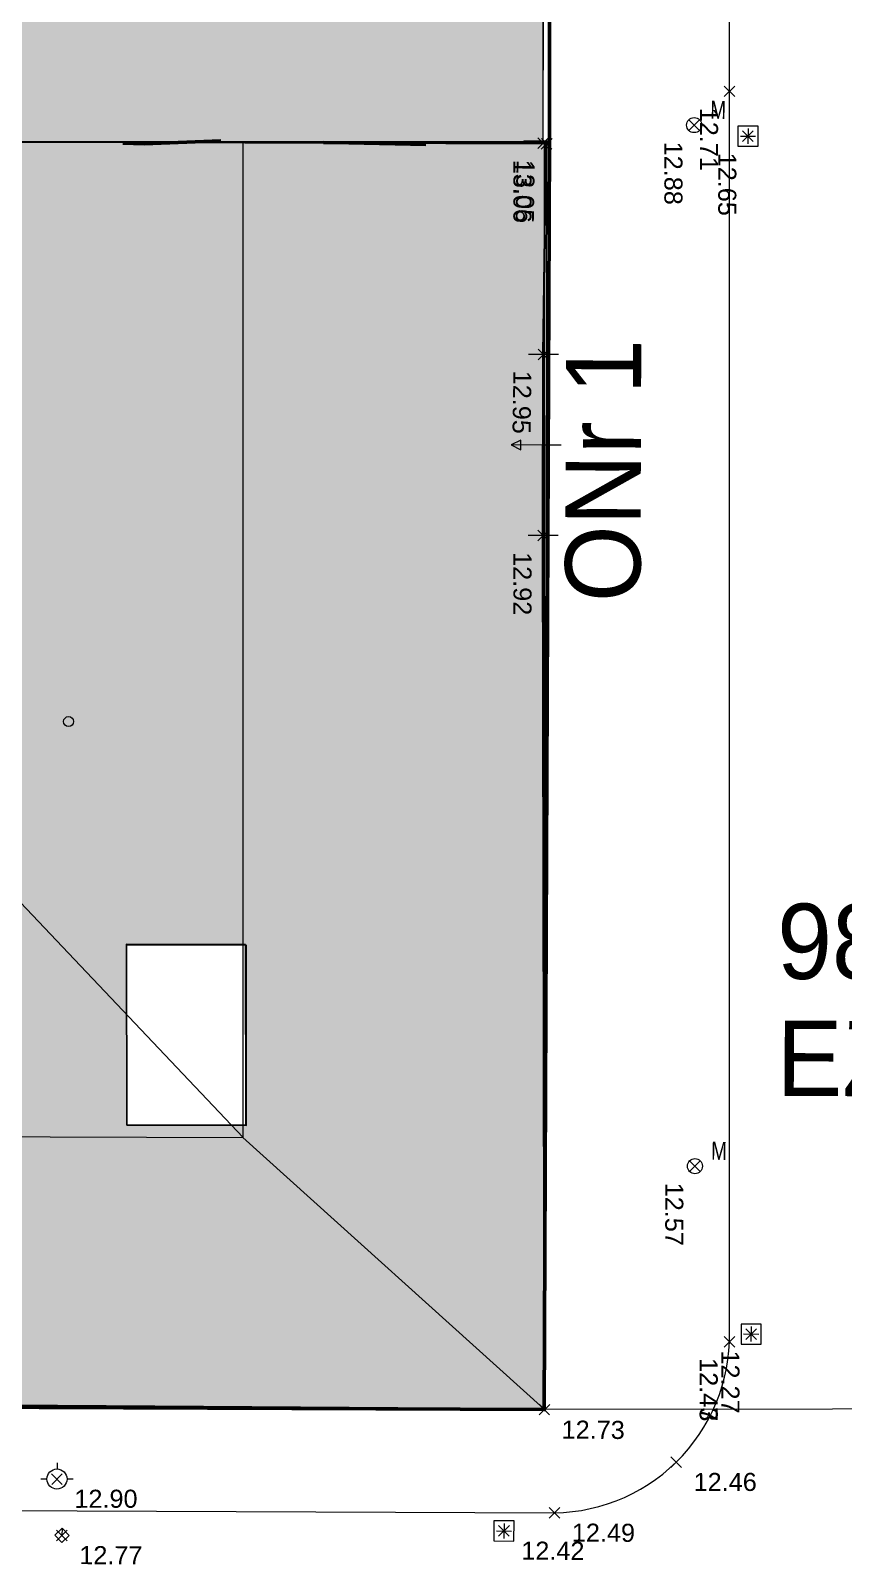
# Model space of a CAD drawing. Header units: metres. Extents: x -208 to 1512, y -277 to 123.
# Drawn here: x 851.98 to 868.17, y 10.01 to 40.56 of the extents above; entities that cross this region are included whole.
import ezdxf
from ezdxf.enums import TextEntityAlignment as Align

# ---------------------------------------------------------------- set-up
doc = ezdxf.new("R2010")
doc.units = ezdxf.units.M
doc.header["$MEASUREMENT"] = 0
for name, color, linetype in [('725 Nachbarbebauung', 7, 'Continuous'), ('730_DKM_Grenzen', 7, 'Continuous'), ('730_DKM_Objekte', 7, 'Continuous'), ('740_WienGV_Flwd-Bebauungsplan', 7, 'Continuous'), ('740_WienGV_Höhenkoten', 7, 'Continuous'), ('740_WienGV_L_Gebäude', 7, 'Continuous'), ('740_WienGV_T_Einbauten', 7, 'Continuous'), ('740_WienGV_T_Gebäude', 7, 'Continuous'), ('740_WienGV_T_Hydrant', 7, 'Continuous'), ('740_WienGV_T_Mast', 7, 'Continuous'), ('740_WienGV_T_Straßen_ Gehsteige_ Schienen', 7, 'Continuous'), ('918 Lageplan Beschriftung.x', 7, 'Continuous')]:
    doc.layers.add(name, color=color, linetype=linetype)
doc.styles.add('ERSTELLTER_STIL_2', font='arial.ttf', dxfattribs={"width": 0.75})
doc.styles.add('ERSTELLTER_STIL_22', font='arial.ttf', dxfattribs={"width": 0.936574})
doc.styles.add('ERSTELLTER_STIL_3', font='arial.ttf')
doc.styles.add('ERSTELLTER_STIL_5', font='arial.ttf', dxfattribs={"width": 0.936858})

# ---------------------------------------------------------------- blocks, each defined once
blk = doc.blocks.new('Decke_60_5', base_point=(837.004, 24.833))
at = {"layer": '725 Nachbarbebauung', "linetype": 'Continuous', "lineweight": 0, "true_color": 0x1f1f1f}
h = blk.add_hatch(color=250, dxfattribs=at)
h.paths.add_polyline_path([(837.004, 24.833), (837.007, 13.282), (837.626, 13.277), (840.056, 13.261), (862.208, 13.11), (862.178, 30.515), (862.181, 34.123), (862.243, 38.318), (862.174, 38.33), (850.219, 38.349), (850.2, 30.038), (849.512, 29.6), (849.475, 28.691), (847.795, 28.661), (846.644, 27.501), (846.471, 25.684), (845.631, 25.719), (845.006, 24.84)])
h.paths.add_polyline_path([(856.269, 18.767), (853.888, 18.77), (853.883, 22.361), (856.263, 22.358)], flags=0)
at = {"layer": '725 Nachbarbebauung', "color": 8, "linetype": 'Continuous', "lineweight": 13, "flags": 128}
for points in [[(837.004, 24.833), (837.007, 13.282), (837.626, 13.277), (840.056, 13.261), (862.208, 13.11), (862.178, 30.515), (862.181, 34.123), (862.243, 38.318), (862.19, 38.327)], [(837.004, 24.833), (837.007, 13.282), (837.626, 13.277), (840.056, 13.261), (862.208, 13.11), (862.178, 30.515), (862.181, 34.123), (862.243, 38.318), (862.19, 38.327)], [(850.219, 38.339), (850.2, 30.038)], [(850.219, 38.339), (850.2, 30.038)], [(850.2, 30.038), (849.512, 29.6), (849.475, 28.691), (847.795, 28.661), (846.644, 27.501), (846.471, 25.684), (845.631, 25.719), (845.006, 24.84), (837.004, 24.833)], [(850.2, 30.038), (849.512, 29.6), (849.475, 28.691), (847.795, 28.661), (846.644, 27.501), (846.471, 25.684), (845.631, 25.719), (845.006, 24.84), (837.004, 24.833)]]:
    blk.add_lwpolyline(points, dxfattribs=at)
blk.add_lwpolyline([(856.269, 18.767), (856.263, 22.358), (853.883, 22.361), (853.888, 18.77)], close=True, dxfattribs=at)
blk = doc.blocks.new('Decke_110_5', base_point=(847.044, 38.347))
at = {"layer": '725 Nachbarbebauung', "linetype": 'Continuous', "lineweight": 0, "true_color": 0x1f1f1f}
blk.add_hatch(color=250, dxfattribs=at).paths.add_polyline_path([(847.044, 38.347), (850.219, 38.339), (850.219, 38.349), (862.174, 38.33), (862.19, 38.327), (862.203, 48.666), (862.206, 50.003), (862.218, 59.415), (849.942, 59.443), (849.99, 80.476), (847.146, 80.482)])
at = {"layer": '725 Nachbarbebauung', "color": 8, "linetype": 'Continuous', "lineweight": 13, "flags": 128}
for points in [[(862.19, 38.327), (862.203, 48.666), (862.206, 50.003), (862.218, 59.415)], [(850.219, 38.349), (862.174, 38.33)], [(862.174, 38.33), (862.19, 38.327)]]:
    blk.add_lwpolyline(points, dxfattribs=at)
blk = doc.blocks.new('Dachfläche_40_5', base_point=(850.219, 24.84))
at = {"layer": '725 Nachbarbebauung', "color": 7, "linetype": 'Continuous', "lineweight": 18, "flags": 128}
for points in [[(850.219, 38.349), (856.213, 38.349)], [(850.219, 24.84), (850.219, 38.349)], [(856.213, 38.349), (862.208, 38.349)], [(856.213, 18.516), (856.213, 38.349)], [(862.208, 38.349), (862.208, 13.11)], [(837.004, 24.84), (850.216, 24.84)], [(837.006, 18.583), (837.004, 24.84)], [(856.213, 18.516), (850.216, 24.84)], [(850.216, 24.84), (850.219, 24.84)], [(837.006, 18.583), (856.21, 18.512)], [(837.007, 13.282), (837.006, 18.583)], [(856.21, 18.512), (856.213, 18.516)], [(862.202, 13.11), (856.21, 18.512)], [(862.202, 13.11), (837.007, 13.282)], [(862.208, 13.11), (862.202, 13.11)]]:
    blk.add_lwpolyline(points, dxfattribs=at)
blk = doc.blocks.new('FIG0410[487]_5', base_point=(852.737, 26.797))
at = {"layer": '730_DKM_Objekte', "color": 8, "linetype": 'Continuous', "lineweight": 13}
blk.add_circle((852.737, 26.797), 0.1, dxfattribs=at)
blk = doc.blocks.new('LO0010_2B05[1082]_5', base_point=(852.508, 11.773))
at = {"layer": '740_WienGV_T_Hydrant', "color": 252, "linetype": 'Continuous', "lineweight": 13, "true_color": 0x949494}
for p, q in [((852.512, 12.033), (852.51, 11.913)), ((852.187, 11.718), (852.307, 11.716)), ((852.826, 11.707), (852.706, 11.709))]:
    blk.add_line(p, q, dxfattribs=at)
blk.add_circle((852.506, 11.713), 0.2, dxfattribs=at)
blk = doc.blocks.new('LO0011_37C5[1083]_5', base_point=(852.606, 10.591))
at = {"layer": '740_WienGV_T_Einbauten', "color": 252, "linetype": 'Continuous', "lineweight": 13, "true_color": 0x949494}
for p, q in [((852.609, 10.732), (852.465, 10.593)), ((852.609, 10.732), (852.606, 10.591)), ((852.747, 10.588), (852.609, 10.732)), ((852.465, 10.593), (852.603, 10.449)), ((852.603, 10.449), (852.747, 10.588))]:
    blk.add_line(p, q, dxfattribs=at)
blk = doc.blocks.new('TO0019_3585[1101]_5', base_point=(861.409, 10.679))
at = {"layer": '740_WienGV_Höhenkoten', "color": 252, "linetype": 'Continuous', "lineweight": 13, "true_color": 0x949494}
for p, q in [((861.412, 10.829), (861.406, 10.529)), ((861.259, 10.682), (861.559, 10.677))]:
    blk.add_line(p, q, dxfattribs=at)
blk = doc.blocks.new('LO0013_2A75[1102]_5', base_point=(865.213, 17.943))
at = {"layer": '740_WienGV_T_Mast', "color": 252, "linetype": 'Continuous', "lineweight": 13, "true_color": 0x949494}
blk.add_circle((865.213, 17.943), 0.15, dxfattribs=at)
at = {"layer": '740_WienGV_T_Mast', "color": 252, "lineweight": 13, "true_color": 0x949494, "style": 'ERSTELLTER_STIL_2'}
blk.add_attdef('M', text='', height=0.36, rotation=358.95, dxfattribs=at).set_placement((865.53, 17.964), align=Align.BOTTOM_LEFT)
blk = doc.blocks.new('TO0019_3585[1103]_5', base_point=(866.269, 38.455))
at = {"layer": '740_WienGV_Höhenkoten', "color": 252, "linetype": 'Continuous', "lineweight": 13, "true_color": 0x949494}
for p, q in [((866.272, 38.605), (866.266, 38.305)), ((866.119, 38.458), (866.419, 38.452))]:
    blk.add_line(p, q, dxfattribs=at)
blk = doc.blocks.new('TO0019_3585[1107]_5', base_point=(866.332, 14.6))
at = {"layer": '740_WienGV_Höhenkoten', "color": 252, "linetype": 'Continuous', "lineweight": 13, "true_color": 0x949494}
for p, q in [((866.334, 14.75), (866.329, 14.45)), ((866.182, 14.603), (866.482, 14.597))]:
    blk.add_line(p, q, dxfattribs=at)
blk = doc.blocks.new('LO0013_2A75[1108]_5', base_point=(865.197, 38.675))
at = {"layer": '740_WienGV_T_Mast', "color": 252, "linetype": 'Continuous', "lineweight": 13, "true_color": 0x949494}
blk.add_circle((865.197, 38.675), 0.15, dxfattribs=at)
at = {"layer": '740_WienGV_T_Mast', "color": 252, "lineweight": 13, "true_color": 0x949494, "style": 'ERSTELLTER_STIL_2'}
blk.add_attdef('M', text='', height=0.36, rotation=358.95, dxfattribs=at).set_placement((865.514, 38.695), align=Align.BOTTOM_LEFT)
blk = doc.blocks.new('LO0005_2B75[1117]_5', base_point=(861.409, 10.679))
at = {"layer": '740_WienGV_T_Einbauten', "color": 252, "linetype": 'Continuous', "lineweight": 13, "true_color": 0x949494}
for p, q in [((861.21, 10.88), (861.208, 10.48)), ((861.61, 10.878), (861.21, 10.88)), ((861.608, 10.478), (861.61, 10.878)), ((861.208, 10.48), (861.608, 10.478))]:
    blk.add_line(p, q, dxfattribs=at)
blk = doc.blocks.new('LO0005_2B75[1118]_5', base_point=(866.269, 38.455))
at = {"layer": '740_WienGV_T_Einbauten', "color": 252, "linetype": 'Continuous', "lineweight": 13, "true_color": 0x949494}
for p, q in [((866.469, 38.655), (866.069, 38.655)), ((866.069, 38.655), (866.069, 38.255)), ((866.469, 38.255), (866.469, 38.655)), ((866.069, 38.255), (866.469, 38.255))]:
    blk.add_line(p, q, dxfattribs=at)
blk = doc.blocks.new('LO0005_2B75[1119]_5', base_point=(866.332, 14.6))
at = {"layer": '740_WienGV_T_Einbauten', "color": 252, "linetype": 'Continuous', "lineweight": 13, "true_color": 0x949494}
for p, q in [((866.532, 14.8), (866.132, 14.8)), ((866.132, 14.8), (866.132, 14.4)), ((866.532, 14.4), (866.532, 14.8)), ((866.132, 14.4), (866.532, 14.4))]:
    blk.add_line(p, q, dxfattribs=at)
blk = doc.blocks.new('LO0005_2B75[1129]_5', base_point=(861.409, 10.679))
at = {"layer": '740_WienGV_T_Einbauten', "color": 252, "linetype": 'Continuous', "lineweight": 13, "true_color": 0x949494}
for p, q in [((861.21, 10.88), (861.208, 10.48)), ((861.61, 10.878), (861.21, 10.88)), ((861.608, 10.478), (861.61, 10.878)), ((861.208, 10.48), (861.608, 10.478))]:
    blk.add_line(p, q, dxfattribs=at)
blk = doc.blocks.new('LO0005_2B75[1130]_5', base_point=(866.269, 38.455))
at = {"layer": '740_WienGV_T_Einbauten', "color": 252, "linetype": 'Continuous', "lineweight": 13, "true_color": 0x949494}
for p, q in [((866.469, 38.655), (866.069, 38.655)), ((866.069, 38.655), (866.069, 38.255)), ((866.469, 38.255), (866.469, 38.655)), ((866.069, 38.255), (866.469, 38.255))]:
    blk.add_line(p, q, dxfattribs=at)
blk = doc.blocks.new('LO0005_2B75[1131]_5', base_point=(866.332, 14.6))
at = {"layer": '740_WienGV_T_Einbauten', "color": 252, "linetype": 'Continuous', "lineweight": 13, "true_color": 0x949494}
for p, q in [((866.532, 14.8), (866.132, 14.8)), ((866.132, 14.8), (866.132, 14.4)), ((866.532, 14.4), (866.532, 14.8)), ((866.132, 14.4), (866.532, 14.4))]:
    blk.add_line(p, q, dxfattribs=at)
blk = doc.blocks.new('EF_MARKER_42E5[1191]_5', base_point=(862.195, 34.108))
at = {"layer": '740_WienGV_T_Gebäude', "color": 252, "linetype": 'Continuous', "lineweight": 13, "true_color": 0x949494}
blk.add_line((862.495, 34.108), (861.895, 34.108), dxfattribs=at)
blk = doc.blocks.new('EF_MARKER_42E5[1192]_5', base_point=(862.19, 30.5))
at = {"layer": '740_WienGV_T_Gebäude', "color": 252, "linetype": 'Continuous', "lineweight": 13, "true_color": 0x949494}
blk.add_line((862.49, 30.5), (861.89, 30.501), dxfattribs=at)
blk = doc.blocks.new('BW0011_3AC5[1193]_5', base_point=(862.05, 32.305))
at = {"layer": '740_WienGV_T_Gebäude', "color": 252, "linetype": 'Continuous', "lineweight": 13, "true_color": 0x949494}
for p, q in [((861.743, 32.402), (861.55, 32.305)), ((861.742, 32.209), (861.743, 32.402)), ((862.192, 32.304), (861.55, 32.305)), ((861.55, 32.305), (861.742, 32.209)), ((862.55, 32.304), (862.192, 32.304))]:
    blk.add_line(p, q, dxfattribs=at)
blk = doc.blocks.new('DEF01_4155[1253]_5', base_point=(852.606, 10.591))
at = {"layer": '740_WienGV_T_Einbauten', "color": 252, "linetype": 'Continuous', "lineweight": 13, "true_color": 0x949494}
for p, q in [((852.712, 10.696), (852.499, 10.485)), ((852.5, 10.697), (852.712, 10.484))]:
    blk.add_line(p, q, dxfattribs=at)
at = {"layer": '740_WienGV_T_Einbauten', "color": 252, "lineweight": 13, "true_color": 0x949494, "style": 'ERSTELLTER_STIL_3'}
blk.add_attdef('HOEHE', text='', height=0.36, rotation=359.7788, dxfattribs=at).set_placement((852.951, 10.198), align=Align.MIDDLE_LEFT)
blk = doc.blocks.new('DEF01_4155[1265]_5', base_point=(861.409, 10.679))
at = {"layer": '740_WienGV_Höhenkoten', "color": 252, "linetype": 'Continuous', "lineweight": 13, "true_color": 0x949494}
for p, q in [((861.303, 10.786), (861.515, 10.573)), ((861.516, 10.785), (861.303, 10.574))]:
    blk.add_line(p, q, dxfattribs=at)
at = {"layer": '740_WienGV_Höhenkoten', "color": 252, "lineweight": 13, "true_color": 0x949494, "style": 'ERSTELLTER_STIL_3'}
blk.add_attdef('HOEHE', text='', height=0.36, rotation=359.7788, dxfattribs=at).set_placement((861.754, 10.287), align=Align.MIDDLE_LEFT)
blk = doc.blocks.new('DEF01_4155[1270]_5', base_point=(866.332, 14.6))
at = {"layer": '740_WienGV_Höhenkoten', "color": 252, "linetype": 'Continuous', "lineweight": 13, "true_color": 0x949494}
for p, q in [((866.438, 14.706), (866.226, 14.494)), ((866.438, 14.494), (866.226, 14.706))]:
    blk.add_line(p, q, dxfattribs=at)
at = {"layer": '740_WienGV_Höhenkoten', "color": 252, "lineweight": 13, "true_color": 0x949494, "style": 'ERSTELLTER_STIL_3'}
blk.add_attdef('HOEHE', text='', height=0.36, rotation=269.9878, dxfattribs=at).set_placement((865.92, 14.274), align=Align.MIDDLE_LEFT)
blk = doc.blocks.new('DEF01_4155[1277]_5', base_point=(862.258, 38.303))
at = {"layer": '740_WienGV_T_Gebäude', "color": 252, "linetype": 'Continuous', "lineweight": 13, "true_color": 0x949494}
for p, q in [((862.366, 38.408), (862.151, 38.199)), ((862.363, 38.196), (862.154, 38.411))]:
    blk.add_line(p, q, dxfattribs=at)
at = {"layer": '740_WienGV_T_Gebäude', "color": 252, "lineweight": 13, "true_color": 0x949494, "style": 'ERSTELLTER_STIL_3'}
blk.add_attdef('HOEHE', text='', height=0.36, rotation=269.1275, dxfattribs=at).set_placement((861.842, 37.981), align=Align.MIDDLE_LEFT)
blk = doc.blocks.new('DEF01_4155[1306]_5', base_point=(865.904, 39.348))
at = {"layer": '740_WienGV_T_Straßen_ Gehsteige_ Schienen', "color": 252, "linetype": 'Continuous', "lineweight": 13, "true_color": 0x949494}
for p, q in [((866.01, 39.454), (865.798, 39.242)), ((866.01, 39.242), (865.798, 39.454))]:
    blk.add_line(p, q, dxfattribs=at)
at = {"layer": '740_WienGV_T_Straßen_ Gehsteige_ Schienen', "color": 252, "lineweight": 13, "true_color": 0x949494, "style": 'ERSTELLTER_STIL_3'}
blk.add_attdef('HOEHE', text='', height=0.36, rotation=269.9878, dxfattribs=at).set_placement((865.493, 39.022), align=Align.MIDDLE_LEFT)
blk = doc.blocks.new('DEF01_4155[1325]_5', base_point=(862.19, 38.315))
at = {"layer": '740_WienGV_T_Gebäude', "color": 252, "linetype": 'Continuous', "lineweight": 13, "true_color": 0x949494}
for p, q in [((862.296, 38.421), (862.083, 38.209)), ((862.296, 38.208), (862.084, 38.421))]:
    blk.add_line(p, q, dxfattribs=at)
at = {"layer": '740_WienGV_T_Gebäude', "color": 252, "lineweight": 13, "true_color": 0x949494, "style": 'ERSTELLTER_STIL_3'}
blk.add_attdef('HOEHE', text='', height=0.36, rotation=269.9242, dxfattribs=at).set_placement((861.778, 37.986), align=Align.MIDDLE_LEFT)
blk = doc.blocks.new('DEF01_4155[1328]_5', base_point=(862.416, 11.041))
at = {"layer": '740_WienGV_T_Straßen_ Gehsteige_ Schienen', "color": 252, "linetype": 'Continuous', "lineweight": 13, "true_color": 0x949494}
for p, q in [((862.522, 11.147), (862.309, 10.935)), ((862.31, 11.147), (862.521, 10.934))]:
    blk.add_line(p, q, dxfattribs=at)
at = {"layer": '740_WienGV_T_Straßen_ Gehsteige_ Schienen', "color": 252, "lineweight": 13, "true_color": 0x949494, "style": 'ERSTELLTER_STIL_3'}
blk.add_attdef('HOEHE', text='', height=0.36, rotation=359.7788, dxfattribs=at).set_placement((862.761, 10.646), align=Align.MIDDLE_LEFT)
blk = doc.blocks.new('DEF01_4155[1348]_5', base_point=(862.19, 30.5))
at = {"layer": '740_WienGV_T_Gebäude', "color": 252, "linetype": 'Continuous', "lineweight": 13, "true_color": 0x949494}
for p, q in [((862.296, 30.394), (862.084, 30.607)), ((862.297, 30.606), (862.084, 30.394))]:
    blk.add_line(p, q, dxfattribs=at)
at = {"layer": '740_WienGV_T_Gebäude', "color": 252, "lineweight": 13, "true_color": 0x949494, "style": 'ERSTELLTER_STIL_3'}
blk.add_attdef('HOEHE', text='', height=0.36, rotation=269.9347, dxfattribs=at).set_placement((861.779, 30.172), align=Align.MIDDLE_LEFT)
blk = doc.blocks.new('DEF01_4155[1362]_5', base_point=(865.899, 14.448))
at = {"layer": '740_WienGV_T_Straßen_ Gehsteige_ Schienen', "color": 252, "linetype": 'Continuous', "lineweight": 13, "true_color": 0x949494}
for p, q in [((866.005, 14.554), (865.793, 14.342)), ((866.005, 14.342), (865.793, 14.554))]:
    blk.add_line(p, q, dxfattribs=at)
at = {"layer": '740_WienGV_T_Straßen_ Gehsteige_ Schienen', "color": 252, "lineweight": 13, "true_color": 0x949494, "style": 'ERSTELLTER_STIL_3'}
blk.add_attdef('HOEHE', text='', height=0.36, rotation=269.9878, dxfattribs=at).set_placement((865.487, 14.119), align=Align.MIDDLE_LEFT)
blk = doc.blocks.new('DEF01_4155[1375]_5', base_point=(862.195, 34.108))
at = {"layer": '740_WienGV_T_Gebäude', "color": 252, "linetype": 'Continuous', "lineweight": 13, "true_color": 0x949494}
for p, q in [((862.302, 34.212), (862.087, 34.003)), ((862.299, 34), (862.09, 34.216))]:
    blk.add_line(p, q, dxfattribs=at)
at = {"layer": '740_WienGV_T_Gebäude', "color": 252, "lineweight": 13, "true_color": 0x949494, "style": 'ERSTELLTER_STIL_3'}
blk.add_attdef('HOEHE', text='', height=0.36, rotation=269.1275, dxfattribs=at).set_placement((861.778, 33.785), align=Align.MIDDLE_LEFT)
blk = doc.blocks.new('DEF01_4155[1379]_5', base_point=(865.899, 14.448))
at = {"layer": '740_WienGV_T_Straßen_ Gehsteige_ Schienen', "color": 252, "linetype": 'Continuous', "lineweight": 13, "true_color": 0x949494}
for p, q in [((866.005, 14.554), (865.793, 14.342)), ((866.005, 14.342), (865.793, 14.554))]:
    blk.add_line(p, q, dxfattribs=at)
at = {"layer": '740_WienGV_T_Straßen_ Gehsteige_ Schienen', "color": 252, "lineweight": 13, "true_color": 0x949494, "style": 'ERSTELLTER_STIL_3'}
blk.add_attdef('HOEHE', text='', height=0.36, rotation=269.9878, dxfattribs=at).set_placement((865.487, 14.122), align=Align.MIDDLE_LEFT)
blk = doc.blocks.new('DEF01_4155[1389]_5', base_point=(866.269, 38.455))
at = {"layer": '740_WienGV_Höhenkoten', "color": 252, "linetype": 'Continuous', "lineweight": 13, "true_color": 0x949494}
for p, q in [((866.375, 38.561), (866.163, 38.349)), ((866.375, 38.349), (866.163, 38.561))]:
    blk.add_line(p, q, dxfattribs=at)
at = {"layer": '740_WienGV_Höhenkoten', "color": 252, "lineweight": 13, "true_color": 0x949494, "style": 'ERSTELLTER_STIL_3'}
blk.add_attdef('HOEHE', text='', height=0.36, rotation=269.9878, dxfattribs=at).set_placement((865.857, 38.126), align=Align.MIDDLE_LEFT)
blk = doc.blocks.new('DEF01_4155[1396]_5', base_point=(862.213, 13.095))
at = {"layer": '740_WienGV_T_Gebäude', "color": 252, "linetype": 'Continuous', "lineweight": 13, "true_color": 0x949494}
for p, q in [((862.32, 13.2), (862.107, 12.99)), ((862.108, 13.202), (862.319, 12.988))]:
    blk.add_line(p, q, dxfattribs=at)
at = {"layer": '740_WienGV_T_Gebäude', "color": 252, "lineweight": 13, "true_color": 0x949494, "style": 'ERSTELLTER_STIL_3'}
blk.add_attdef('HOEHE', text='', height=0.36, rotation=359.5863, dxfattribs=at).set_placement((862.557, 12.699), align=Align.MIDDLE_LEFT)
blk = doc.blocks.new('DEF01_4155[1421]_5', base_point=(864.839, 12.048))
at = {"layer": '740_WienGV_T_Straßen_ Gehsteige_ Schienen', "color": 252, "linetype": 'Continuous', "lineweight": 13, "true_color": 0x949494}
for p, q in [((864.732, 12.154), (864.945, 11.942)), ((864.945, 12.154), (864.733, 11.941))]:
    blk.add_line(p, q, dxfattribs=at)
at = {"layer": '740_WienGV_T_Straßen_ Gehsteige_ Schienen', "color": 252, "lineweight": 13, "true_color": 0x949494, "style": 'ERSTELLTER_STIL_3'}
blk.add_attdef('HOEHE', text='', height=0.36, rotation=0.086, dxfattribs=at).set_placement((865.186, 11.654), align=Align.MIDDLE_LEFT)
blk = doc.blocks.new('DEF01_4155[1425]_5', base_point=(865.213, 17.943))
at = {"layer": '740_WienGV_T_Mast', "color": 252, "linetype": 'Continuous', "lineweight": 13, "true_color": 0x949494}
for p, q in [((865.319, 18.049), (865.107, 17.837)), ((865.319, 17.837), (865.107, 18.049))]:
    blk.add_line(p, q, dxfattribs=at)
at = {"layer": '740_WienGV_T_Mast', "color": 252, "lineweight": 13, "true_color": 0x949494, "style": 'ERSTELLTER_STIL_3'}
blk.add_attdef('HOEHE', text='', height=0.36, rotation=269.9633, dxfattribs=at).set_placement((864.801, 17.614), align=Align.MIDDLE_LEFT)
blk = doc.blocks.new('DEF01_4155[1438]_5', base_point=(852.506, 11.713))
at = {"layer": '740_WienGV_T_Hydrant', "color": 252, "linetype": 'Continuous', "lineweight": 13, "true_color": 0x949494}
for p, q in [((852.4, 11.819), (852.613, 11.607)), ((852.612, 11.819), (852.401, 11.606))]:
    blk.add_line(p, q, dxfattribs=at)
at = {"layer": '740_WienGV_T_Hydrant', "color": 252, "lineweight": 13, "true_color": 0x949494, "style": 'ERSTELLTER_STIL_3'}
blk.add_attdef('HOEHE', text='', height=0.36, rotation=0.086, dxfattribs=at).set_placement((852.853, 11.319), align=Align.MIDDLE_LEFT)
blk = doc.blocks.new('DEF01_4155[1443]_5', base_point=(865.197, 38.675))
at = {"layer": '740_WienGV_T_Mast', "color": 252, "linetype": 'Continuous', "lineweight": 13, "true_color": 0x949494}
for p, q in [((865.303, 38.781), (865.091, 38.569)), ((865.303, 38.568), (865.091, 38.781))]:
    blk.add_line(p, q, dxfattribs=at)
at = {"layer": '740_WienGV_T_Mast', "color": 252, "lineweight": 13, "true_color": 0x949494, "style": 'ERSTELLTER_STIL_3'}
blk.add_attdef('HOEHE', text='', height=0.36, rotation=269.9633, dxfattribs=at).set_placement((864.785, 38.346), align=Align.MIDDLE_LEFT)

msp = doc.modelspace()

# ---------------------------------------------------------------- linework, layer by layer
at = {"layer": '730_DKM_Grenzen', "color": 8, "linetype": 'Continuous', "lineweight": 13}
for points in [[(862.255, 38.298), (850.234, 38.333), (848.853, 38.336)], [(862.255, 38.298), (862.213, 13.095)], [(862.213, 13.095), (837.013, 13.277)], [(879.44, 13.118), (862.213, 13.095)]]:
    msp.add_lwpolyline(points, dxfattribs=at)
at = {"layer": '740_WienGV_Flwd-Bebauungsplan', "color": 1, "linetype": 'Continuous', "lineweight": 50, "true_color": 0xfb0106}
for points in [[(862.305, 83.715), (862.295, 80.656), (862.317, 38.333), (862.213, 13.095), (837.058, 13.197), (805.867, 13.149)], [(854.242, 38.305), (853.817, 38.313)], [(855.773, 38.363), (854.242, 38.305)], [(858.322, 38.319), (857.812, 38.328)], [(859.851, 38.292), (858.322, 38.319)], [(862.317, 38.333), (861.807, 38.342)]]:
    msp.add_lwpolyline(points, dxfattribs=at)
at = {"layer": '740_WienGV_L_Gebäude', "color": 7, "linetype": 'Continuous', "lineweight": 25}
msp.add_line((850.234, 38.339), (862.19, 38.315), dxfattribs=at)
msp.add_lwpolyline([(853.896, 18.758), (853.892, 22.349), (856.272, 22.345), (856.276, 18.755)], close=True, dxfattribs=at)
at = {"layer": '740_WienGV_T_Gebäude', "color": 7, "linetype": 'Continuous', "lineweight": 18}
for p, q in [((862.19, 38.315), (862.203, 48.666)), ((862.258, 38.303), (862.19, 38.315)), ((862.195, 34.108), (862.258, 38.303)), ((862.19, 30.5), (862.195, 34.108)), ((862.195, 34.108), (862.195, 34.108)), ((862.19, 30.5), (862.19, 30.5)), ((862.213, 13.095), (862.19, 30.5)), ((840.062, 13.255), (862.213, 13.095))]:
    msp.add_line(p, q, dxfattribs=at)
at = {"layer": '740_WienGV_T_Straßen_ Gehsteige_ Schienen', "color": 8, "linetype": 'Continuous', "lineweight": 13}
for p, q in [((865.904, 39.348), (865.908, 64.248)), ((865.899, 14.448), (865.904, 39.348)), ((849.972, 11.089), (862.416, 11.041))]:
    msp.add_line(p, q, dxfattribs=at)
msp.add_lwpolyline([(862.416, 11.041), (862.595, 11.048), (862.773, 11.064), (862.951, 11.089), (863.127, 11.123), (863.301, 11.166), (863.472, 11.217), (863.641, 11.278), (863.807, 11.346), (863.968, 11.424), (864.126, 11.509), (864.279, 11.602), (864.427, 11.702), (864.57, 11.81), (864.707, 11.926), (864.839, 12.048), (864.964, 12.176), (865.082, 12.311), (865.193, 12.451), (865.297, 12.597), (865.393, 12.748), (865.482, 12.904), (865.563, 13.064), (865.635, 13.228), (865.699, 13.395), (865.754, 13.566), (865.801, 13.739), (865.839, 13.914), (865.868, 14.091), (865.888, 14.269), (865.899, 14.448)], dxfattribs=at)

# ---------------------------------------------------------------- block references
at = {"layer": '725 Nachbarbebauung', "color": 8, "linetype": 'Continuous', "lineweight": 13}
for name, p in [('Decke_110_5', (847.044, 38.347)), ('Decke_60_5', (837.004, 24.833))]:
    msp.add_blockref(name, p, dxfattribs=at)
at = {"layer": '725 Nachbarbebauung', "color": 7, "linetype": 'Continuous', "lineweight": 18}
msp.add_blockref('Dachfläche_40_5', (850.219, 24.84), dxfattribs=at)
at = {"layer": '730_DKM_Objekte', "color": 8, "linetype": 'Continuous', "lineweight": 13}
msp.add_blockref('FIG0410[487]_5', (852.737, 26.797), dxfattribs=at)
at = {"layer": '740_WienGV_Höhenkoten', "color": 252, "linetype": 'Continuous', "lineweight": 13, "true_color": 0x949494}
for name, p, values in [('DEF01_4155[1389]_5', (866.269, 38.455), {'HOEHE': '12.65'}), ('DEF01_4155[1270]_5', (866.332, 14.6), {'HOEHE': '12.27'}), ('DEF01_4155[1265]_5', (861.409, 10.679), {'HOEHE': '12.42'})]:
    msp.add_blockref(name, p, dxfattribs=at).add_auto_attribs(values)
at = {"layer": '740_WienGV_Höhenkoten', "color": 7, "linetype": 'Continuous', "lineweight": 25}
for name, p in [('TO0019_3585[1103]_5', (866.269, 38.455)), ('TO0019_3585[1107]_5', (866.332, 14.6)), ('TO0019_3585[1101]_5', (861.409, 10.679))]:
    msp.add_blockref(name, p, dxfattribs=at)
at = {"layer": '740_WienGV_T_Einbauten', "color": 252, "linetype": 'Continuous', "lineweight": 13, "true_color": 0x949494}
for name, p in [('LO0005_2B75[1118]_5', (866.269, 38.455)), ('LO0005_2B75[1130]_5', (866.269, 38.455)), ('LO0005_2B75[1119]_5', (866.332, 14.6)), ('LO0005_2B75[1131]_5', (866.332, 14.6)), ('LO0011_37C5[1083]_5', (852.606, 10.591)), ('LO0005_2B75[1117]_5', (861.409, 10.679)), ('LO0005_2B75[1129]_5', (861.409, 10.679))]:
    msp.add_blockref(name, p, dxfattribs=at)
msp.add_blockref('DEF01_4155[1253]_5', (852.606, 10.591), dxfattribs=at).add_auto_attribs({'HOEHE': '12.77'})
at = {"layer": '740_WienGV_T_Gebäude', "color": 252, "linetype": 'Continuous', "lineweight": 13, "true_color": 0x949494}
for name, p, values in [('DEF01_4155[1325]_5', (862.19, 38.315), {'HOEHE': '13.06'}), ('DEF01_4155[1277]_5', (862.258, 38.303), {'HOEHE': '13.05'}), ('DEF01_4155[1375]_5', (862.195, 34.108), {'HOEHE': '12.95'}), ('DEF01_4155[1348]_5', (862.19, 30.5), {'HOEHE': '12.92'}), ('DEF01_4155[1396]_5', (862.213, 13.095), {'HOEHE': '12.73'})]:
    msp.add_blockref(name, p, dxfattribs=at).add_auto_attribs(values)
at = {"layer": '740_WienGV_T_Gebäude', "color": 7, "linetype": 'Continuous', "lineweight": 25}
for name, p in [('EF_MARKER_42E5[1191]_5', (862.195, 34.108)), ('BW0011_3AC5[1193]_5', (862.05, 32.305)), ('EF_MARKER_42E5[1192]_5', (862.19, 30.5))]:
    msp.add_blockref(name, p, dxfattribs=at)
at = {"layer": '740_WienGV_T_Hydrant', "color": 252, "linetype": 'Continuous', "lineweight": 13, "true_color": 0x949494}
msp.add_blockref('LO0010_2B05[1082]_5', (852.508, 11.773), dxfattribs=at)
msp.add_blockref('DEF01_4155[1438]_5', (852.506, 11.713), dxfattribs=at).add_auto_attribs({'HOEHE': '12.90'})
at = {"layer": '740_WienGV_T_Mast', "color": 252, "linetype": 'Continuous', "lineweight": 13, "true_color": 0x949494}
ref = msp.add_blockref('LO0013_2A75[1108]_5', (865.197, 38.675), dxfattribs=at)
ref.add_attrib('M', 'M', dxfattribs={"color": 252, "lineweight": 13, "true_color": 0x949494, "height": 0.36, "rotation": 358.95, "style": 'ERSTELLTER_STIL_2', "width": 0.75}).set_placement((865.514, 38.695), align=Align.BOTTOM_LEFT)
for name, p, values in [('DEF01_4155[1443]_5', (865.197, 38.675), {'HOEHE': '12.88'}), ('DEF01_4155[1425]_5', (865.213, 17.943), {'HOEHE': '12.57'})]:
    msp.add_blockref(name, p, dxfattribs=at).add_auto_attribs(values)
ref = msp.add_blockref('LO0013_2A75[1102]_5', (865.213, 17.943), dxfattribs=at)
ref.add_attrib('M', 'M', dxfattribs={"color": 252, "lineweight": 13, "true_color": 0x949494, "height": 0.36, "rotation": 358.95, "style": 'ERSTELLTER_STIL_2', "width": 0.75}).set_placement((865.53, 17.964), align=Align.BOTTOM_LEFT)
at = {"layer": '740_WienGV_T_Straßen_ Gehsteige_ Schienen', "color": 252, "linetype": 'Continuous', "lineweight": 13, "true_color": 0x949494}
for name, p, values in [('DEF01_4155[1306]_5', (865.904, 39.348), {'HOEHE': '12.71'}), ('DEF01_4155[1362]_5', (865.899, 14.448), {'HOEHE': '12.43'}), ('DEF01_4155[1379]_5', (865.899, 14.448), {'HOEHE': '12.47'}), ('DEF01_4155[1421]_5', (864.839, 12.048), {'HOEHE': '12.46'}), ('DEF01_4155[1328]_5', (862.416, 11.041), {'HOEHE': '12.49'})]:
    msp.add_blockref(name, p, dxfattribs=at).add_auto_attribs(values)

# ---------------------------------------------------------------- texts
at = {"layer": '918 Lageplan Beschriftung.x', "color": 5, "linetype": 'Continuous', "lineweight": 0, "insert": (864.147, 29.175), "char_height": 1.5, "attachment_point": 7, "rotation": 89.7942, "style": 'ERSTELLTER_STIL_22'}
msp.add_mtext('\\A1;{\\pql;\\fArial|b0|i0|c0|p0;\\W0.936574;ONr \\fArial|b0|i0|c0|p0;\\W0.936574;1}', dxfattribs=at)
at = {"layer": '918 Lageplan Beschriftung.x', "color": 96, "linetype": 'Continuous', "lineweight": 13, "true_color": 0x007e00, "insert": (866.837, 19.322), "char_height": 1.5, "attachment_point": 7, "rotation": 359.7546, "line_spacing_factor": 0.931904, "style": 'ERSTELLTER_STIL_5'}
msp.add_mtext('\\A1;{\\pql;\\fArial|b0|i0|c0|p0;\\W0.936858;989/\\fArial|b0|i0|c0|p0;\\W0.936858;4\\P\\pql;\\fArial|b0|i0|c0|p0;\\W0.936858;EZ 1130}', dxfattribs=at)

doc.saveas('drawing.dxf')
